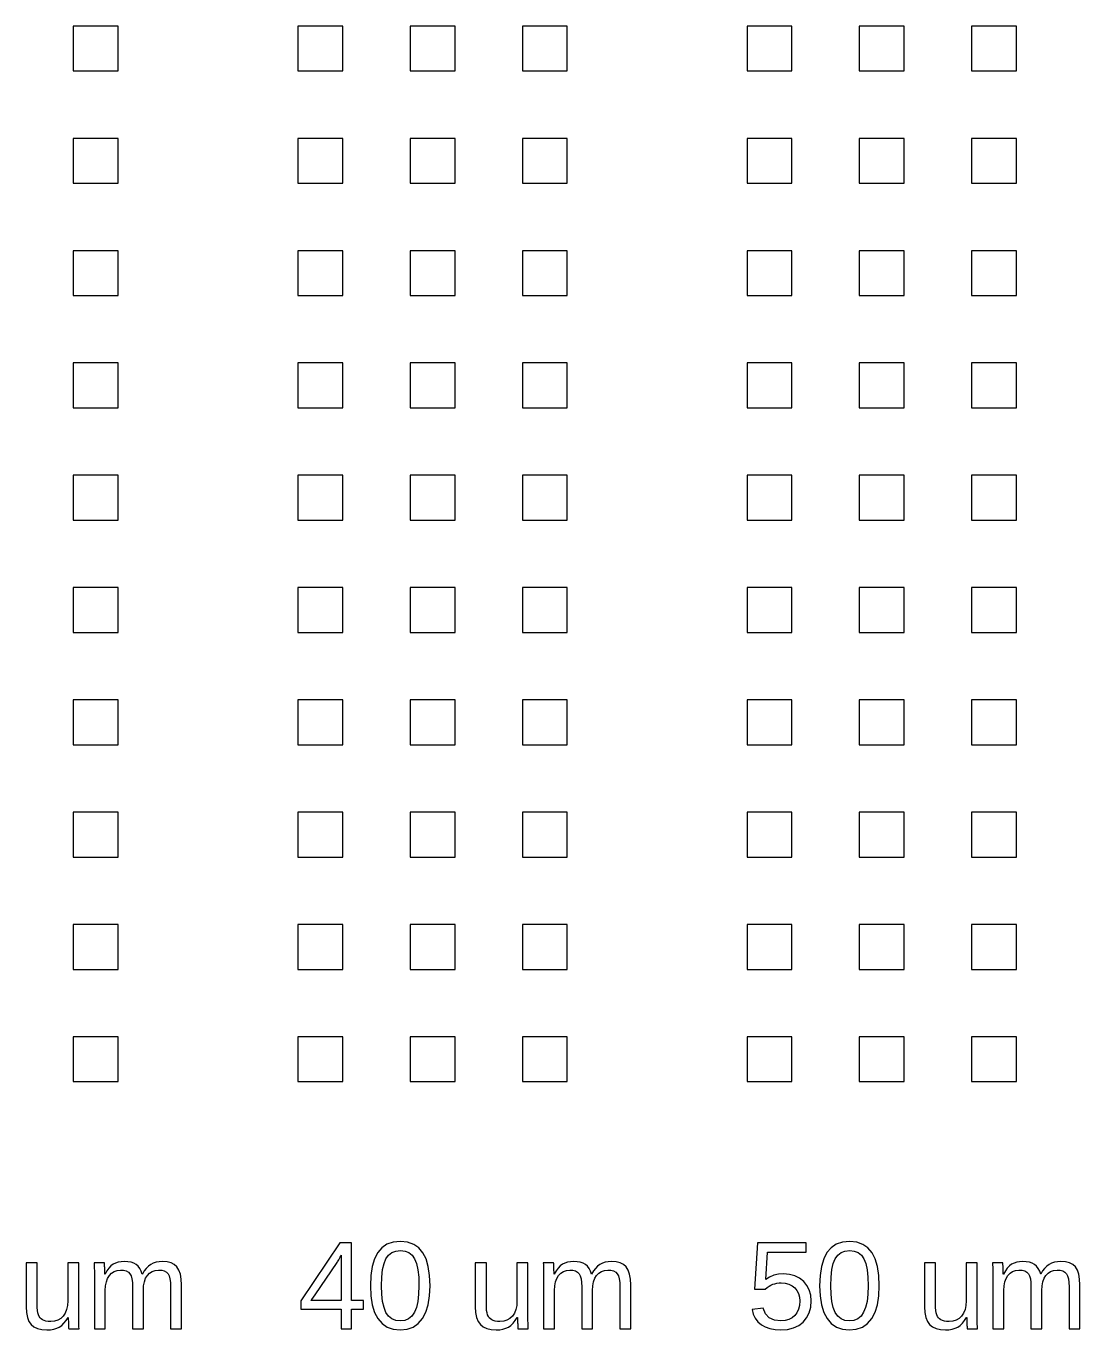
# Model space of a CAD drawing. Header units: metres. Extents: x -21500 to 21500, y -23900 to 23900.
# Drawn here: x 15190 to 19882, y -11905 to -6100 of the extents above; entities that cross this region are included whole.
import ezdxf

# ---------------------------------------------------------------- set-up
doc = ezdxf.new("R2010")
doc.units = ezdxf.units.M

msp = doc.modelspace()

# ---------------------------------------------------------------- linework, layer by layer
for p, q in [((15600, -6100), (15400, -6100)), ((15400, -6100), (15400, -6300)), ((15600, -6300), (15600, -6100)), ((16600, -6100), (16400, -6100)), ((16400, -6100), (16400, -6300)), ((16600, -6300), (16600, -6100)), ((17100, -6100), (16900, -6100)), ((16900, -6100), (16900, -6300)), ((17100, -6300), (17100, -6100)), ((17600, -6100), (17400, -6100)), ((17400, -6100), (17400, -6300)), ((17600, -6300), (17600, -6100)), ((18600, -6100), (18400, -6100)), ((18400, -6100), (18400, -6300)), ((18600, -6300), (18600, -6100)), ((19100, -6100), (18900, -6100)), ((18900, -6100), (18900, -6300)), ((19100, -6300), (19100, -6100)), ((19600, -6100), (19400, -6100)), ((19400, -6100), (19400, -6300)), ((19600, -6300), (19600, -6100)), ((15400, -6300), (15600, -6300)), ((16400, -6300), (16600, -6300)), ((16900, -6300), (17100, -6300)), ((17400, -6300), (17600, -6300)), ((18400, -6300), (18600, -6300)), ((18900, -6300), (19100, -6300)), ((19400, -6300), (19600, -6300)), ((15600, -6600), (15400, -6600)), ((15400, -6600), (15400, -6800)), ((15600, -6800), (15600, -6600)), ((16600, -6600), (16400, -6600)), ((16400, -6600), (16400, -6800)), ((16600, -6800), (16600, -6600)), ((17100, -6600), (16900, -6600)), ((16900, -6600), (16900, -6800)), ((17100, -6800), (17100, -6600)), ((17600, -6600), (17400, -6600)), ((17400, -6600), (17400, -6800)), ((17600, -6800), (17600, -6600)), ((18600, -6600), (18400, -6600)), ((18400, -6600), (18400, -6800)), ((18600, -6800), (18600, -6600)), ((19100, -6600), (18900, -6600)), ((18900, -6600), (18900, -6800)), ((19100, -6800), (19100, -6600)), ((19600, -6600), (19400, -6600)), ((19400, -6600), (19400, -6800)), ((19600, -6800), (19600, -6600)), ((15400, -6800), (15600, -6800)), ((16400, -6800), (16600, -6800)), ((16900, -6800), (17100, -6800)), ((17400, -6800), (17600, -6800)), ((18400, -6800), (18600, -6800)), ((18900, -6800), (19100, -6800)), ((19400, -6800), (19600, -6800)), ((15600, -7100), (15400, -7100)), ((15400, -7100), (15400, -7300)), ((15600, -7300), (15600, -7100)), ((16600, -7100), (16400, -7100)), ((16400, -7100), (16400, -7300)), ((16600, -7300), (16600, -7100)), ((17100, -7100), (16900, -7100)), ((16900, -7100), (16900, -7300)), ((17100, -7300), (17100, -7100)), ((17600, -7100), (17400, -7100)), ((17400, -7100), (17400, -7300)), ((17600, -7300), (17600, -7100)), ((18600, -7100), (18400, -7100)), ((18400, -7100), (18400, -7300)), ((18600, -7300), (18600, -7100)), ((19100, -7100), (18900, -7100)), ((18900, -7100), (18900, -7300)), ((19100, -7300), (19100, -7100)), ((19600, -7100), (19400, -7100)), ((19400, -7100), (19400, -7300)), ((19600, -7300), (19600, -7100)), ((15400, -7300), (15600, -7300)), ((16400, -7300), (16600, -7300)), ((16900, -7300), (17100, -7300)), ((17400, -7300), (17600, -7300)), ((18400, -7300), (18600, -7300)), ((18900, -7300), (19100, -7300)), ((19400, -7300), (19600, -7300)), ((15600, -7600), (15400, -7600)), ((15400, -7600), (15400, -7800)), ((15600, -7800), (15600, -7600)), ((16600, -7600), (16400, -7600)), ((16400, -7600), (16400, -7800)), ((16600, -7800), (16600, -7600)), ((17100, -7600), (16900, -7600)), ((16900, -7600), (16900, -7800)), ((17100, -7800), (17100, -7600)), ((17600, -7600), (17400, -7600)), ((17400, -7600), (17400, -7800)), ((17600, -7800), (17600, -7600)), ((18600, -7600), (18400, -7600)), ((18400, -7600), (18400, -7800)), ((18600, -7800), (18600, -7600)), ((19100, -7600), (18900, -7600)), ((18900, -7600), (18900, -7800)), ((19100, -7800), (19100, -7600)), ((19600, -7600), (19400, -7600)), ((19400, -7600), (19400, -7800)), ((19600, -7800), (19600, -7600)), ((15400, -7800), (15600, -7800)), ((16400, -7800), (16600, -7800)), ((16900, -7800), (17100, -7800)), ((17400, -7800), (17600, -7800)), ((18400, -7800), (18600, -7800)), ((18900, -7800), (19100, -7800)), ((19400, -7800), (19600, -7800)), ((15600, -8100), (15400, -8100)), ((15400, -8100), (15400, -8300)), ((15600, -8300), (15600, -8100)), ((16600, -8100), (16400, -8100)), ((16400, -8100), (16400, -8300)), ((16600, -8300), (16600, -8100)), ((17100, -8100), (16900, -8100)), ((16900, -8100), (16900, -8300)), ((17100, -8300), (17100, -8100)), ((17600, -8100), (17400, -8100)), ((17400, -8100), (17400, -8300)), ((17600, -8300), (17600, -8100)), ((18600, -8100), (18400, -8100)), ((18400, -8100), (18400, -8300)), ((18600, -8300), (18600, -8100)), ((19100, -8100), (18900, -8100)), ((18900, -8100), (18900, -8300)), ((19100, -8300), (19100, -8100)), ((19600, -8100), (19400, -8100)), ((19400, -8100), (19400, -8300)), ((19600, -8300), (19600, -8100)), ((15400, -8300), (15600, -8300)), ((16400, -8300), (16600, -8300)), ((16900, -8300), (17100, -8300)), ((17400, -8300), (17600, -8300)), ((18400, -8300), (18600, -8300)), ((18900, -8300), (19100, -8300)), ((19400, -8300), (19600, -8300)), ((15600, -8600), (15400, -8600)), ((15400, -8600), (15400, -8800)), ((15600, -8800), (15600, -8600)), ((16600, -8600), (16400, -8600)), ((16400, -8600), (16400, -8800)), ((16600, -8800), (16600, -8600)), ((17100, -8600), (16900, -8600)), ((16900, -8600), (16900, -8800)), ((17100, -8800), (17100, -8600)), ((17600, -8600), (17400, -8600)), ((17400, -8600), (17400, -8800)), ((17600, -8800), (17600, -8600)), ((18600, -8600), (18400, -8600)), ((18400, -8600), (18400, -8800)), ((18600, -8800), (18600, -8600)), ((19100, -8600), (18900, -8600)), ((18900, -8600), (18900, -8800)), ((19100, -8800), (19100, -8600)), ((19600, -8600), (19400, -8600)), ((19400, -8600), (19400, -8800)), ((19600, -8800), (19600, -8600)), ((15400, -8800), (15600, -8800)), ((16400, -8800), (16600, -8800)), ((16900, -8800), (17100, -8800)), ((17400, -8800), (17600, -8800)), ((18400, -8800), (18600, -8800)), ((18900, -8800), (19100, -8800)), ((19400, -8800), (19600, -8800)), ((15600, -9100), (15400, -9100)), ((15400, -9100), (15400, -9300)), ((15600, -9300), (15600, -9100)), ((16600, -9100), (16400, -9100)), ((16400, -9100), (16400, -9300)), ((16600, -9300), (16600, -9100)), ((17100, -9100), (16900, -9100)), ((16900, -9100), (16900, -9300)), ((17100, -9300), (17100, -9100)), ((17600, -9100), (17400, -9100)), ((17400, -9100), (17400, -9300)), ((17600, -9300), (17600, -9100)), ((18600, -9100), (18400, -9100)), ((18400, -9100), (18400, -9300)), ((18600, -9300), (18600, -9100)), ((19100, -9100), (18900, -9100)), ((18900, -9100), (18900, -9300)), ((19100, -9300), (19100, -9100)), ((19600, -9100), (19400, -9100)), ((19400, -9100), (19400, -9300)), ((19600, -9300), (19600, -9100)), ((15400, -9300), (15600, -9300)), ((16400, -9300), (16600, -9300)), ((16900, -9300), (17100, -9300)), ((17400, -9300), (17600, -9300)), ((18400, -9300), (18600, -9300)), ((18900, -9300), (19100, -9300)), ((19400, -9300), (19600, -9300)), ((15600, -9600), (15400, -9600)), ((15400, -9600), (15400, -9800)), ((15600, -9800), (15600, -9600)), ((16600, -9600), (16400, -9600)), ((16400, -9600), (16400, -9800)), ((16600, -9800), (16600, -9600)), ((17100, -9600), (16900, -9600)), ((16900, -9600), (16900, -9800)), ((17100, -9800), (17100, -9600)), ((17600, -9600), (17400, -9600)), ((17400, -9600), (17400, -9800)), ((17600, -9800), (17600, -9600)), ((18600, -9600), (18400, -9600)), ((18400, -9600), (18400, -9800)), ((18600, -9800), (18600, -9600)), ((19100, -9600), (18900, -9600)), ((18900, -9600), (18900, -9800)), ((19100, -9800), (19100, -9600)), ((19600, -9600), (19400, -9600)), ((19400, -9600), (19400, -9800)), ((19600, -9800), (19600, -9600)), ((15400, -9800), (15600, -9800)), ((16400, -9800), (16600, -9800)), ((16900, -9800), (17100, -9800)), ((17400, -9800), (17600, -9800)), ((18400, -9800), (18600, -9800)), ((18900, -9800), (19100, -9800)), ((19400, -9800), (19600, -9800)), ((15600, -10100), (15400, -10100)), ((15400, -10100), (15400, -10300)), ((15600, -10300), (15600, -10100)), ((16600, -10100), (16400, -10100)), ((16400, -10100), (16400, -10300)), ((16600, -10300), (16600, -10100)), ((17100, -10100), (16900, -10100)), ((16900, -10100), (16900, -10300)), ((17100, -10300), (17100, -10100)), ((17600, -10100), (17400, -10100)), ((17400, -10100), (17400, -10300)), ((17600, -10300), (17600, -10100)), ((18600, -10100), (18400, -10100)), ((18400, -10100), (18400, -10300)), ((18600, -10300), (18600, -10100)), ((19100, -10100), (18900, -10100)), ((18900, -10100), (18900, -10300)), ((19100, -10300), (19100, -10100)), ((19600, -10100), (19400, -10100)), ((19400, -10100), (19400, -10300)), ((19600, -10300), (19600, -10100)), ((15400, -10300), (15600, -10300)), ((16400, -10300), (16600, -10300)), ((16900, -10300), (17100, -10300)), ((17400, -10300), (17600, -10300)), ((18400, -10300), (18600, -10300)), ((18900, -10300), (19100, -10300)), ((19400, -10300), (19600, -10300)), ((15600, -10600), (15400, -10600)), ((15400, -10600), (15400, -10800)), ((15600, -10800), (15600, -10600)), ((16600, -10600), (16400, -10600)), ((16400, -10600), (16400, -10800)), ((16600, -10800), (16600, -10600)), ((17100, -10600), (16900, -10600)), ((16900, -10600), (16900, -10800)), ((17100, -10800), (17100, -10600)), ((17600, -10600), (17400, -10600)), ((17400, -10600), (17400, -10800)), ((17600, -10800), (17600, -10600)), ((18600, -10600), (18400, -10600)), ((18400, -10600), (18400, -10800)), ((18600, -10800), (18600, -10600)), ((19100, -10600), (18900, -10600)), ((18900, -10600), (18900, -10800)), ((19100, -10800), (19100, -10600)), ((19600, -10600), (19400, -10600)), ((19400, -10600), (19400, -10800)), ((19600, -10800), (19600, -10600)), ((15400, -10800), (15600, -10800)), ((16400, -10800), (16600, -10800)), ((16900, -10800), (17100, -10800)), ((17400, -10800), (17600, -10800)), ((18400, -10800), (18600, -10800)), ((18900, -10800), (19100, -10800)), ((19400, -10800), (19600, -10800)), ((16587.7, -11517.8), (16412.8, -11775.5)), ((16639, -11517.8), (16587.7, -11517.8)), ((16639, -11774.9), (16639, -11517.8)), ((16774, -11539.7), (16755.6, -11561.2)), ((16797.1, -11524.3), (16774, -11539.7)), ((16824.8, -11515.1), (16797.1, -11524.3)), ((16857.2, -11512.1), (16824.8, -11515.1)), ((16836.2, -11554), (16857.2, -11551.7)), ((16888.7, -11515.2), (16857.2, -11512.1)), ((16857.2, -11551.7), (16877.6, -11554)), ((16915.9, -11524.5), (16888.7, -11515.2)), ((16938.6, -11540), (16915.9, -11524.5)), ((16956.9, -11561.7), (16938.6, -11540)), ((18446.1, -11517.8), (18433.4, -11723.4)), ((18663.4, -11517.8), (18446.1, -11517.8)), ((18663.4, -11559.3), (18663.4, -11517.8)), ((18774, -11539.7), (18755.6, -11561.2)), ((18797.1, -11524.3), (18774, -11539.7)), ((18824.8, -11515.1), (18797.1, -11524.3)), ((18857.2, -11512.1), (18824.8, -11515.1)), ((18836.2, -11554), (18857.2, -11551.7)), ((18888.7, -11515.2), (18857.2, -11512.1)), ((18857.2, -11551.7), (18877.6, -11554)), ((18915.9, -11524.5), (18888.7, -11515.2)), ((18938.6, -11540), (18915.9, -11524.5)), ((18956.9, -11561.7), (18938.6, -11540)), ((15239.4, -11606.5), (15190.3, -11606.5)), ((15190.3, -11606.5), (15190.3, -11802.1)), ((15239.4, -11792.6), (15239.4, -11606.5)), ((15424.7, -11606.5), (15375.8, -11606.5)), ((15375.8, -11606.5), (15375.8, -11776.6)), ((15424.7, -11837.3), (15424.7, -11606.5)), ((15538.9, -11606.5), (15492.8, -11606.5)), ((15492.8, -11606.5), (15493.5, -11614.7)), ((15539.1, -11607.4), (15538.9, -11606.5)), ((15539.2, -11609), (15539.1, -11607.4)), ((15539.3, -11611.1), (15539.2, -11609)), ((15588.7, -11607.9), (15578, -11613.3)), ((15600.6, -11604.1), (15588.7, -11607.9)), ((15613.6, -11601.8), (15600.6, -11604.1)), ((15627.7, -11601), (15613.6, -11601.8)), ((15643.5, -11601.9), (15627.7, -11601)), ((15657.5, -11604.4), (15643.5, -11601.9)), ((15669.8, -11608.5), (15657.5, -11604.4)), ((15680.4, -11614.3), (15669.8, -11608.5)), ((15756.3, -11608.4), (15745, -11614.1)), ((15768.8, -11604.3), (15756.3, -11608.4)), ((15782.4, -11601.9), (15768.8, -11604.3)), ((15797.2, -11601), (15782.4, -11601.9)), ((15817.9, -11602.6), (15797.2, -11601)), ((15835.6, -11607.1), (15817.9, -11602.6)), ((15850.3, -11614.6), (15835.6, -11607.1)), ((16476.8, -11749.4), (16574.7, -11605.1)), ((16574.7, -11605.1), (16576.7, -11602.1)), ((16576.7, -11602.1), (16579.1, -11598.1)), ((16579.1, -11598.1), (16582, -11593.1)), ((16582, -11593.1), (16585.3, -11587.2)), ((16585.3, -11587.2), (16588.4, -11581.5)), ((16588.4, -11581.5), (16590.7, -11577.2)), ((16590.7, -11577.2), (16592.2, -11574.3)), ((16592.2, -11574.3), (16592.9, -11572.8)), ((16592.9, -11572.8), (16592.9, -11774.9)), ((16741.5, -11588.8), (16731.5, -11622.6)), ((16755.6, -11561.2), (16741.5, -11588.8)), ((16777.7, -11636.7), (16783.9, -11609.6)), ((16783.9, -11609.6), (16792.5, -11588.3)), ((16792.5, -11588.3), (16803.9, -11572.3)), ((16803.9, -11572.3), (16818.5, -11560.8)), ((16818.5, -11560.8), (16836.2, -11554)), ((16877.6, -11554), (16894.9, -11561)), ((16894.9, -11561), (16909.1, -11572.6)), ((16909.1, -11572.6), (16920.2, -11588.8)), ((16920.2, -11588.8), (16928.6, -11610.3)), ((16928.6, -11610.3), (16934.6, -11637.4)), ((16970.9, -11589.5), (16956.9, -11561.7)), ((16981, -11623.3), (16970.9, -11589.5)), ((17239.4, -11606.5), (17190.3, -11606.5)), ((17190.3, -11606.5), (17190.3, -11802.1)), ((17239.4, -11792.6), (17239.4, -11606.5)), ((17424.7, -11606.5), (17375.8, -11606.5)), ((17375.8, -11606.5), (17375.8, -11776.6)), ((17424.7, -11837.3), (17424.7, -11606.5)), ((17538.9, -11606.5), (17492.8, -11606.5)), ((17492.8, -11606.5), (17493.5, -11614.7)), ((17539.1, -11607.4), (17538.9, -11606.5)), ((17539.2, -11609), (17539.1, -11607.4)), ((17539.3, -11611.1), (17539.2, -11609)), ((17588.7, -11607.9), (17578, -11613.3)), ((17600.6, -11604.1), (17588.7, -11607.9)), ((17613.6, -11601.8), (17600.6, -11604.1)), ((17627.7, -11601), (17613.6, -11601.8)), ((17643.5, -11601.9), (17627.7, -11601)), ((17657.5, -11604.4), (17643.5, -11601.9)), ((17669.8, -11608.5), (17657.5, -11604.4)), ((17680.4, -11614.3), (17669.8, -11608.5)), ((17756.3, -11608.4), (17745, -11614.1)), ((17768.8, -11604.3), (17756.3, -11608.4)), ((17782.4, -11601.9), (17768.8, -11604.3)), ((17797.2, -11601), (17782.4, -11601.9)), ((17817.9, -11602.6), (17797.2, -11601)), ((17835.6, -11607.1), (17817.9, -11602.6)), ((17850.3, -11614.6), (17835.6, -11607.1)), ((18483.3, -11680.5), (18490.6, -11559.3)), ((18490.6, -11559.3), (18663.4, -11559.3)), ((18741.5, -11588.8), (18731.5, -11622.6)), ((18755.6, -11561.2), (18741.5, -11588.8)), ((18777.7, -11636.7), (18783.9, -11609.6)), ((18783.9, -11609.6), (18792.5, -11588.3)), ((18792.5, -11588.3), (18803.9, -11572.3)), ((18803.9, -11572.3), (18818.5, -11560.8)), ((18818.5, -11560.8), (18836.2, -11554)), ((18877.6, -11554), (18894.9, -11561)), ((18894.9, -11561), (18909.1, -11572.6)), ((18909.1, -11572.6), (18920.2, -11588.8)), ((18920.2, -11588.8), (18928.6, -11610.3)), ((18928.6, -11610.3), (18934.6, -11637.4)), ((18970.9, -11589.5), (18956.9, -11561.7)), ((18981, -11623.3), (18970.9, -11589.5)), ((19239.4, -11606.5), (19190.3, -11606.5)), ((19190.3, -11606.5), (19190.3, -11802.1)), ((19239.4, -11792.6), (19239.4, -11606.5)), ((19424.7, -11606.5), (19375.8, -11606.5)), ((19375.8, -11606.5), (19375.8, -11776.6)), ((19424.7, -11837.3), (19424.7, -11606.5)), ((19538.9, -11606.5), (19492.8, -11606.5)), ((19492.8, -11606.5), (19493.5, -11614.7)), ((19539.1, -11607.4), (19538.9, -11606.5)), ((19539.2, -11609), (19539.1, -11607.4)), ((19539.3, -11611.1), (19539.2, -11609)), ((19588.7, -11607.9), (19578, -11613.3)), ((19600.6, -11604.1), (19588.7, -11607.9)), ((19613.6, -11601.8), (19600.6, -11604.1)), ((19627.7, -11601), (19613.6, -11601.8)), ((19643.5, -11601.9), (19627.7, -11601)), ((19657.5, -11604.4), (19643.5, -11601.9)), ((19669.8, -11608.5), (19657.5, -11604.4)), ((19680.4, -11614.3), (19669.8, -11608.5)), ((19756.3, -11608.4), (19745, -11614.1)), ((19768.8, -11604.3), (19756.3, -11608.4)), ((19782.4, -11601.9), (19768.8, -11604.3)), ((19797.2, -11601), (19782.4, -11601.9)), ((19817.9, -11602.6), (19797.2, -11601)), ((19835.6, -11607.1), (19817.9, -11602.6)), ((19850.3, -11614.6), (19835.6, -11607.1)), ((15493.5, -11614.7), (15494, -11627.8)), ((15494, -11627.8), (15494.4, -11646)), ((15494.4, -11646), (15494.5, -11669.1)), ((15539.5, -11613.8), (15539.3, -11611.1)), ((15539.6, -11616.9), (15539.5, -11613.8)), ((15539.8, -11620.2), (15539.6, -11616.9)), ((15540, -11623.7), (15539.8, -11620.2)), ((15540.2, -11627.5), (15540, -11623.7)), ((15540.4, -11632.2), (15540.2, -11627.5)), ((15540.6, -11638.7), (15540.4, -11632.2)), ((15540.9, -11646.8), (15540.6, -11638.7)), ((15541.1, -11656.7), (15540.9, -11646.8)), ((15541.9, -11656.7), (15541.1, -11656.7)), ((15550.1, -11642.2), (15541.9, -11656.7)), ((15558.8, -11630.2), (15550.1, -11642.2)), ((15553.2, -11675.8), (15561.2, -11662.6)), ((15568.1, -11620.5), (15558.8, -11630.2)), ((15561.2, -11662.6), (15571.1, -11652.2)), ((15578, -11613.3), (15568.1, -11620.5)), ((15571.1, -11652.2), (15582.6, -11644.7)), ((15582.6, -11644.7), (15595.8, -11640.2)), ((15595.8, -11640.2), (15610.6, -11638.8)), ((15610.6, -11638.8), (15624.6, -11639.8)), ((15624.6, -11639.8), (15636.3, -11642.8)), ((15636.3, -11642.8), (15645.6, -11647.9)), ((15645.6, -11647.9), (15652.6, -11655)), ((15652.6, -11655), (15657.7, -11664.8)), ((15657.7, -11664.8), (15661.4, -11677.9)), ((15689.4, -11622), (15680.4, -11614.3)), ((15696.9, -11631.6), (15689.4, -11622)), ((15702.9, -11643.1), (15696.9, -11631.6)), ((15707.4, -11656.7), (15702.9, -11643.1)), ((15708.2, -11656.7), (15707.4, -11656.7)), ((15716.2, -11642.9), (15708.2, -11656.7)), ((15725, -11631.2), (15716.2, -11642.9)), ((15722.6, -11675.6), (15730.3, -11662.5)), ((15734.6, -11621.6), (15725, -11631.2)), ((15730.3, -11662.5), (15740.1, -11652.1)), ((15745, -11614.1), (15734.6, -11621.6)), ((15740.1, -11652.1), (15751.7, -11644.7)), ((15751.7, -11644.7), (15765, -11640.2)), ((15765, -11640.2), (15780.1, -11638.8)), ((15780.1, -11638.8), (15794.1, -11639.8)), ((15794.1, -11639.8), (15805.8, -11642.8)), ((15805.8, -11642.8), (15815.2, -11647.9)), ((15815.2, -11647.9), (15822.2, -11655)), ((15822.2, -11655), (15827.3, -11664.8)), ((15827.3, -11664.8), (15830.9, -11677.9)), ((15861.9, -11625.2), (15850.3, -11614.6)), ((15870.7, -11639.2), (15861.9, -11625.2)), ((15877.1, -11657.1), (15870.7, -11639.2)), ((15880.9, -11678.8), (15877.1, -11657.1)), ((16725.4, -11662.6), (16723.4, -11708.7)), ((16731.5, -11622.6), (16725.4, -11662.6)), ((16774, -11669.8), (16777.7, -11636.7)), ((16934.6, -11637.4), (16938.2, -11670.2)), ((16987, -11663), (16981, -11623.3)), ((16989, -11708.7), (16987, -11663)), ((17493.5, -11614.7), (17494, -11627.8)), ((17494, -11627.8), (17494.4, -11646)), ((17494.4, -11646), (17494.5, -11669.1)), ((17539.5, -11613.8), (17539.3, -11611.1)), ((17539.6, -11616.9), (17539.5, -11613.8)), ((17539.8, -11620.2), (17539.6, -11616.9)), ((17540, -11623.7), (17539.8, -11620.2)), ((17540.2, -11627.5), (17540, -11623.7)), ((17540.4, -11632.2), (17540.2, -11627.5)), ((17540.6, -11638.7), (17540.4, -11632.2)), ((17540.9, -11646.8), (17540.6, -11638.7)), ((17541.1, -11656.7), (17540.9, -11646.8)), ((17541.9, -11656.7), (17541.1, -11656.7)), ((17550.1, -11642.2), (17541.9, -11656.7)), ((17558.8, -11630.2), (17550.1, -11642.2)), ((17553.2, -11675.8), (17561.2, -11662.6)), ((17568.1, -11620.5), (17558.8, -11630.2)), ((17561.2, -11662.6), (17571.1, -11652.2)), ((17578, -11613.3), (17568.1, -11620.5)), ((17571.1, -11652.2), (17582.6, -11644.7)), ((17582.6, -11644.7), (17595.8, -11640.2)), ((17595.8, -11640.2), (17610.6, -11638.8)), ((17610.6, -11638.8), (17624.6, -11639.8)), ((17624.6, -11639.8), (17636.3, -11642.8)), ((17636.3, -11642.8), (17645.6, -11647.9)), ((17645.6, -11647.9), (17652.6, -11655)), ((17652.6, -11655), (17657.7, -11664.8)), ((17657.7, -11664.8), (17661.4, -11677.9)), ((17689.4, -11622), (17680.4, -11614.3)), ((17696.9, -11631.6), (17689.4, -11622)), ((17702.9, -11643.1), (17696.9, -11631.6)), ((17707.4, -11656.7), (17702.9, -11643.1)), ((17708.2, -11656.7), (17707.4, -11656.7)), ((17716.2, -11642.9), (17708.2, -11656.7)), ((17725, -11631.2), (17716.2, -11642.9)), ((17722.6, -11675.6), (17730.3, -11662.5)), ((17734.6, -11621.6), (17725, -11631.2)), ((17730.3, -11662.5), (17740.1, -11652.1)), ((17745, -11614.1), (17734.6, -11621.6)), ((17740.1, -11652.1), (17751.7, -11644.7)), ((17751.7, -11644.7), (17765, -11640.2)), ((17765, -11640.2), (17780.1, -11638.8)), ((17780.1, -11638.8), (17794.1, -11639.8)), ((17794.1, -11639.8), (17805.8, -11642.8)), ((17805.8, -11642.8), (17815.2, -11647.9)), ((17815.2, -11647.9), (17822.2, -11655)), ((17822.2, -11655), (17827.3, -11664.8)), ((17827.3, -11664.8), (17830.9, -11677.9)), ((17861.9, -11625.2), (17850.3, -11614.6)), ((17870.7, -11639.2), (17861.9, -11625.2)), ((17877.1, -11657.1), (17870.7, -11639.2)), ((17880.9, -11678.8), (17877.1, -11657.1)), ((18518.9, -11662.2), (18500.1, -11669.9)), ((18539.6, -11657.6), (18518.9, -11662.2)), ((18562.2, -11656.1), (18539.6, -11657.6)), ((18589, -11658.2), (18562.2, -11656.1)), ((18612.9, -11664.4), (18589, -11658.2)), ((18634, -11674.7), (18612.9, -11664.4)), ((18725.4, -11662.6), (18723.4, -11708.7)), ((18731.5, -11622.6), (18725.4, -11662.6)), ((18774, -11669.8), (18777.7, -11636.7)), ((18934.6, -11637.4), (18938.2, -11670.2)), ((18987, -11663), (18981, -11623.3)), ((18989, -11708.7), (18987, -11663)), ((19493.5, -11614.7), (19494, -11627.8)), ((19494, -11627.8), (19494.4, -11646)), ((19494.4, -11646), (19494.5, -11669.1)), ((19539.5, -11613.8), (19539.3, -11611.1)), ((19539.6, -11616.9), (19539.5, -11613.8)), ((19539.8, -11620.2), (19539.6, -11616.9)), ((19540, -11623.7), (19539.8, -11620.2)), ((19540.2, -11627.5), (19540, -11623.7)), ((19540.4, -11632.2), (19540.2, -11627.5)), ((19540.6, -11638.7), (19540.4, -11632.2)), ((19540.9, -11646.8), (19540.6, -11638.7)), ((19541.1, -11656.7), (19540.9, -11646.8)), ((19541.9, -11656.7), (19541.1, -11656.7)), ((19550.1, -11642.2), (19541.9, -11656.7)), ((19558.8, -11630.2), (19550.1, -11642.2)), ((19553.2, -11675.8), (19561.2, -11662.6)), ((19568.1, -11620.5), (19558.8, -11630.2)), ((19561.2, -11662.6), (19571.1, -11652.2)), ((19578, -11613.3), (19568.1, -11620.5)), ((19571.1, -11652.2), (19582.6, -11644.7)), ((19582.6, -11644.7), (19595.8, -11640.2)), ((19595.8, -11640.2), (19610.6, -11638.8)), ((19610.6, -11638.8), (19624.6, -11639.8)), ((19624.6, -11639.8), (19636.3, -11642.8)), ((19636.3, -11642.8), (19645.6, -11647.9)), ((19645.6, -11647.9), (19652.6, -11655)), ((19652.6, -11655), (19657.7, -11664.8)), ((19657.7, -11664.8), (19661.4, -11677.9)), ((19689.4, -11622), (19680.4, -11614.3)), ((19696.9, -11631.6), (19689.4, -11622)), ((19702.9, -11643.1), (19696.9, -11631.6)), ((19707.4, -11656.7), (19702.9, -11643.1)), ((19708.2, -11656.7), (19707.4, -11656.7)), ((19716.2, -11642.9), (19708.2, -11656.7)), ((19725, -11631.2), (19716.2, -11642.9)), ((19722.6, -11675.6), (19730.3, -11662.5)), ((19734.6, -11621.6), (19725, -11631.2)), ((19730.3, -11662.5), (19740.1, -11652.1)), ((19745, -11614.1), (19734.6, -11621.6)), ((19740.1, -11652.1), (19751.7, -11644.7)), ((19751.7, -11644.7), (19765, -11640.2)), ((19765, -11640.2), (19780.1, -11638.8)), ((19780.1, -11638.8), (19794.1, -11639.8)), ((19794.1, -11639.8), (19805.8, -11642.8)), ((19805.8, -11642.8), (19815.2, -11647.9)), ((19815.2, -11647.9), (19822.2, -11655)), ((19822.2, -11655), (19827.3, -11664.8)), ((19827.3, -11664.8), (19830.9, -11677.9)), ((19861.9, -11625.2), (19850.3, -11614.6)), ((19870.7, -11639.2), (19861.9, -11625.2)), ((19877.1, -11657.1), (19870.7, -11639.2)), ((19880.9, -11678.8), (19877.1, -11657.1)), ((15494.5, -11669.1), (15494.5, -11900)), ((15543, -11729.9), (15544.1, -11709.4)), ((15544.1, -11709.4), (15547.6, -11691.4)), ((15547.6, -11691.4), (15553.2, -11675.8)), ((15661.4, -11677.9), (15663.5, -11694.3)), ((15663.5, -11694.3), (15664.3, -11713.9)), ((15664.3, -11713.9), (15664.3, -11900)), ((15712.6, -11729.9), (15713.7, -11709.3)), ((15713.7, -11709.3), (15717, -11691.2)), ((15717, -11691.2), (15722.6, -11675.6)), ((15830.9, -11677.9), (15833.1, -11694.3)), ((15833.1, -11694.3), (15833.8, -11713.9)), ((15833.8, -11713.9), (15833.8, -11900)), ((15882.1, -11704.4), (15880.9, -11678.8)), ((15882.1, -11900), (15882.1, -11704.4)), ((16723.4, -11708.7), (16725.5, -11754)), ((16772.8, -11708.7), (16774, -11669.8)), ((16774.1, -11746.7), (16772.8, -11708.7)), ((16939.4, -11708.7), (16938.1, -11746)), ((16938.2, -11670.2), (16939.4, -11708.7)), ((16986.9, -11753.8), (16989, -11708.7)), ((17494.5, -11669.1), (17494.5, -11900)), ((17543, -11729.9), (17544.1, -11709.4)), ((17544.1, -11709.4), (17547.6, -11691.4)), ((17547.6, -11691.4), (17553.2, -11675.8)), ((17661.4, -11677.9), (17663.5, -11694.3)), ((17663.5, -11694.3), (17664.3, -11713.9)), ((17664.3, -11713.9), (17664.3, -11900)), ((17712.6, -11729.9), (17713.7, -11709.3)), ((17713.7, -11709.3), (17717, -11691.2)), ((17717, -11691.2), (17722.6, -11675.6)), ((17830.9, -11677.9), (17833.1, -11694.3)), ((17833.1, -11694.3), (17833.8, -11713.9)), ((17833.8, -11713.9), (17833.8, -11900)), ((17882.1, -11704.4), (17880.9, -11678.8)), ((17882.1, -11900), (17882.1, -11704.4)), ((18433.4, -11723.4), (18481.1, -11723.4)), ((18481.1, -11723.4), (18489.7, -11716.5)), ((18500.1, -11669.9), (18483.3, -11680.5)), ((18489.7, -11716.5), (18498.2, -11710.6)), ((18498.2, -11710.6), (18506.7, -11705.9)), ((18506.7, -11705.9), (18515.3, -11702.2)), ((18515.3, -11702.2), (18524, -11699.5)), ((18524, -11699.5), (18533.1, -11697.6)), ((18533.1, -11697.6), (18542.5, -11696.4)), ((18542.5, -11696.4), (18552.2, -11696)), ((18552.2, -11696), (18570.2, -11697.4)), ((18570.2, -11697.4), (18586.3, -11701.6)), ((18586.3, -11701.6), (18600.4, -11708.5)), ((18600.4, -11708.5), (18612.5, -11718.2)), ((18612.5, -11718.2), (18622.3, -11730.2)), ((18652.2, -11689.2), (18634, -11674.7)), ((18666.8, -11707), (18652.2, -11689.2)), ((18677.3, -11727.3), (18666.8, -11707)), ((18723.4, -11708.7), (18725.5, -11754)), ((18772.8, -11708.7), (18774, -11669.8)), ((18774.1, -11746.7), (18772.8, -11708.7)), ((18939.4, -11708.7), (18938.1, -11746)), ((18938.2, -11670.2), (18939.4, -11708.7)), ((18986.9, -11753.8), (18989, -11708.7)), ((19494.5, -11669.1), (19494.5, -11900)), ((19543, -11729.9), (19544.1, -11709.4)), ((19544.1, -11709.4), (19547.6, -11691.4)), ((19547.6, -11691.4), (19553.2, -11675.8)), ((19661.4, -11677.9), (19663.5, -11694.3)), ((19663.5, -11694.3), (19664.3, -11713.9)), ((19664.3, -11713.9), (19664.3, -11900)), ((19712.6, -11729.9), (19713.7, -11709.3)), ((19713.7, -11709.3), (19717, -11691.2)), ((19717, -11691.2), (19722.6, -11675.6)), ((19830.9, -11677.9), (19833.1, -11694.3)), ((19833.1, -11694.3), (19833.8, -11713.9)), ((19833.8, -11713.9), (19833.8, -11900)), ((19882.1, -11704.4), (19880.9, -11678.8)), ((19882.1, -11900), (19882.1, -11704.4)), ((15375.8, -11776.6), (15374.6, -11796.8)), ((15543, -11900), (15543, -11729.9)), ((15712.6, -11900), (15712.6, -11729.9)), ((16412.8, -11775.5), (16412.8, -11813.5)), ((16457.8, -11774.9), (16462.1, -11769.5)), ((16592.9, -11774.9), (16457.8, -11774.9)), ((16462.1, -11769.5), (16476.8, -11749.4)), ((16692.7, -11774.9), (16639, -11774.9)), ((16692.7, -11813.5), (16692.7, -11774.9)), ((16725.5, -11754), (16731.7, -11793.5)), ((16777.8, -11779.2), (16774.1, -11746.7)), ((16784, -11806.3), (16777.8, -11779.2)), ((16934.4, -11778.2), (16928.1, -11805.2)), ((16938.1, -11746), (16934.4, -11778.2)), ((16980.6, -11793.2), (16986.9, -11753.8)), ((17375.8, -11776.6), (17374.6, -11796.8)), ((17543, -11900), (17543, -11729.9)), ((17712.6, -11900), (17712.6, -11729.9)), ((18622.3, -11730.2), (18629.3, -11743.9)), ((18629.3, -11743.9), (18633.5, -11759.4)), ((18633.5, -11759.4), (18634.9, -11776.6)), ((18634.9, -11776.6), (18633.5, -11796.2)), ((18683.6, -11750.2), (18677.3, -11727.3)), ((18683.4, -11804.1), (18685.7, -11775.5)), ((18685.7, -11775.5), (18683.6, -11750.2)), ((18725.5, -11754), (18731.7, -11793.5)), ((18777.8, -11779.2), (18774.1, -11746.7)), ((18784, -11806.3), (18777.8, -11779.2)), ((18934.4, -11778.2), (18928.1, -11805.2)), ((18938.1, -11746), (18934.4, -11778.2)), ((18980.6, -11793.2), (18986.9, -11753.8)), ((19375.8, -11776.6), (19374.6, -11796.8)), ((19543, -11900), (19543, -11729.9)), ((19712.6, -11900), (19712.6, -11729.9)), ((15190.3, -11802.1), (15191.7, -11827.8)), ((15191.7, -11827.8), (15195.9, -11849.6)), ((15239.7, -11806.3), (15239.4, -11792.6)), ((15240.8, -11818.3), (15239.7, -11806.3)), ((15242.6, -11828.8), (15240.8, -11818.3)), ((15245.1, -11837.6), (15242.6, -11828.8)), ((15248.3, -11845), (15245.1, -11837.6)), ((15364.4, -11830.3), (15355.5, -11843.6)), ((15370.7, -11814.7), (15364.4, -11830.3)), ((15374.6, -11796.8), (15370.7, -11814.7)), ((15424.8, -11860.5), (15424.7, -11837.3)), ((16412.8, -11813.5), (16592.9, -11813.5)), ((16592.9, -11813.5), (16592.9, -11900)), ((16639, -11813.5), (16692.7, -11813.5)), ((16639, -11900), (16639, -11813.5)), ((16731.7, -11793.5), (16742.1, -11827.3)), ((16742.1, -11827.3), (16756.5, -11855.2)), ((16792.7, -11827.8), (16784, -11806.3)), ((16804.2, -11844.3), (16792.7, -11827.8)), ((16919.3, -11827), (16907.8, -11843.9)), ((16928.1, -11805.2), (16919.3, -11827)), ((16955.2, -11855), (16970, -11826.9)), ((16970, -11826.9), (16980.6, -11793.2)), ((17190.3, -11802.1), (17191.7, -11827.8)), ((17191.7, -11827.8), (17195.9, -11849.6)), ((17239.7, -11806.3), (17239.4, -11792.6)), ((17240.8, -11818.3), (17239.7, -11806.3)), ((17242.6, -11828.8), (17240.8, -11818.3)), ((17245.1, -11837.6), (17242.6, -11828.8)), ((17248.3, -11845), (17245.1, -11837.6)), ((17364.4, -11830.3), (17355.5, -11843.6)), ((17370.7, -11814.7), (17364.4, -11830.3)), ((17374.6, -11796.8), (17370.7, -11814.7)), ((17424.8, -11860.5), (17424.7, -11837.3)), ((18471.6, -11808.8), (18422.2, -11814.5)), ((18422.2, -11814.5), (18428.1, -11835.4)), ((18428.1, -11835.4), (18437, -11853.5)), ((18482.4, -11833.7), (18471.6, -11808.8)), ((18499.2, -11851.4), (18482.4, -11833.7)), ((18612.7, -11841.8), (18600.5, -11852.2)), ((18622.4, -11828.8), (18612.7, -11841.8)), ((18629.4, -11813.6), (18622.4, -11828.8)), ((18633.5, -11796.2), (18629.4, -11813.6)), ((18665.4, -11851.7), (18676.7, -11829.5)), ((18676.7, -11829.5), (18683.4, -11804.1)), ((18731.7, -11793.5), (18742.1, -11827.3)), ((18742.1, -11827.3), (18756.5, -11855.2)), ((18792.7, -11827.8), (18784, -11806.3)), ((18804.2, -11844.3), (18792.7, -11827.8)), ((18919.3, -11827), (18907.8, -11843.9)), ((18928.1, -11805.2), (18919.3, -11827)), ((18955.2, -11855), (18970, -11826.9)), ((18970, -11826.9), (18980.6, -11793.2)), ((19190.3, -11802.1), (19191.7, -11827.8)), ((19191.7, -11827.8), (19195.9, -11849.6)), ((19239.7, -11806.3), (19239.4, -11792.6)), ((19240.8, -11818.3), (19239.7, -11806.3)), ((19242.6, -11828.8), (19240.8, -11818.3)), ((19245.1, -11837.6), (19242.6, -11828.8)), ((19248.3, -11845), (19245.1, -11837.6)), ((19364.4, -11830.3), (19355.5, -11843.6)), ((19370.7, -11814.7), (19364.4, -11830.3)), ((19374.6, -11796.8), (19370.7, -11814.7)), ((19424.8, -11860.5), (19424.7, -11837.3)), ((15195.9, -11849.6), (15202.9, -11867.5)), ((15202.9, -11867.5), (15212.7, -11881.4)), ((15212.7, -11881.4), (15225.5, -11891.9)), ((15225.5, -11891.9), (15241.5, -11899.4)), ((15241.5, -11899.4), (15260.8, -11903.9)), ((15252.5, -11851.4), (15248.3, -11845)), ((15257.4, -11856.6), (15252.5, -11851.4)), ((15263.3, -11860.7), (15257.4, -11856.6)), ((15270.2, -11863.8), (15263.3, -11860.7)), ((15278.6, -11866), (15270.2, -11863.8)), ((15288.5, -11867.3), (15278.6, -11866)), ((15299.9, -11867.7), (15288.5, -11867.3)), ((15316.6, -11866.2), (15299.9, -11867.7)), ((15313.5, -11902.3), (15326.5, -11898.3)), ((15331.4, -11861.7), (15316.6, -11866.2)), ((15326.5, -11898.3), (15338.3, -11892.8)), ((15344.4, -11854.1), (15331.4, -11861.7)), ((15338.3, -11892.8), (15349, -11885.4)), ((15355.5, -11843.6), (15344.4, -11854.1)), ((15349, -11885.4), (15359, -11875.8)), ((15359, -11875.8), (15368.5, -11863.9)), ((15368.5, -11863.9), (15377.2, -11849.8)), ((15377.2, -11849.8), (15378, -11849.8)), ((15378, -11849.8), (15378.3, -11859.7)), ((15378.3, -11859.7), (15378.5, -11867.8)), ((15378.5, -11867.8), (15378.7, -11874.3)), ((15378.7, -11874.3), (15379, -11879)), ((15379, -11879), (15379.1, -11882.7)), ((15379.1, -11882.7), (15379.3, -11886.3)), ((15379.3, -11886.3), (15379.5, -11889.6)), ((15379.5, -11889.6), (15379.6, -11892.7)), ((15379.6, -11892.7), (15379.8, -11895.4)), ((15379.8, -11895.4), (15379.9, -11897.5)), ((15379.9, -11897.5), (15380, -11899)), ((15380, -11899), (15380.2, -11900)), ((15380.2, -11900), (15426.3, -11900)), ((15425.1, -11878.6), (15424.8, -11860.5)), ((15425.6, -11891.8), (15425.1, -11878.6)), ((15426.3, -11900), (15425.6, -11891.8)), ((15494.5, -11900), (15543, -11900)), ((15664.3, -11900), (15712.6, -11900)), ((15833.8, -11900), (15882.1, -11900)), ((16592.9, -11900), (16639, -11900)), ((16756.5, -11855.2), (16775.1, -11877.2)), ((16775.1, -11877.2), (16797.8, -11892.9)), ((16797.8, -11892.9), (16824.6, -11902.3)), ((16818.6, -11856.1), (16804.2, -11844.3)), ((16835.9, -11863.2), (16818.6, -11856.1)), ((16856.1, -11865.5), (16835.9, -11863.2)), ((16876.2, -11863.1), (16856.1, -11865.5)), ((16893.5, -11855.9), (16876.2, -11863.1)), ((16886.5, -11902.3), (16913.4, -11892.8)), ((16907.8, -11843.9), (16893.5, -11855.9)), ((16913.4, -11892.8), (16936.3, -11877)), ((16936.3, -11877), (16955.2, -11855)), ((17195.9, -11849.6), (17202.9, -11867.5)), ((17202.9, -11867.5), (17212.7, -11881.4)), ((17212.7, -11881.4), (17225.5, -11891.9)), ((17225.5, -11891.9), (17241.5, -11899.4)), ((17241.5, -11899.4), (17260.8, -11903.9)), ((17252.5, -11851.4), (17248.3, -11845)), ((17257.4, -11856.6), (17252.5, -11851.4)), ((17263.3, -11860.7), (17257.4, -11856.6)), ((17270.2, -11863.8), (17263.3, -11860.7)), ((17278.6, -11866), (17270.2, -11863.8)), ((17288.5, -11867.3), (17278.6, -11866)), ((17299.9, -11867.7), (17288.5, -11867.3)), ((17316.6, -11866.2), (17299.9, -11867.7)), ((17313.5, -11902.3), (17326.5, -11898.3)), ((17331.4, -11861.7), (17316.6, -11866.2)), ((17326.5, -11898.3), (17338.3, -11892.8)), ((17344.4, -11854.1), (17331.4, -11861.7)), ((17338.3, -11892.8), (17349, -11885.4)), ((17355.5, -11843.6), (17344.4, -11854.1)), ((17349, -11885.4), (17359, -11875.8)), ((17359, -11875.8), (17368.5, -11863.9)), ((17368.5, -11863.9), (17377.2, -11849.8)), ((17377.2, -11849.8), (17378, -11849.8)), ((17378, -11849.8), (17378.3, -11859.7)), ((17378.3, -11859.7), (17378.5, -11867.8)), ((17378.5, -11867.8), (17378.7, -11874.3)), ((17378.7, -11874.3), (17379, -11879)), ((17379, -11879), (17379.1, -11882.7)), ((17379.1, -11882.7), (17379.3, -11886.3)), ((17379.3, -11886.3), (17379.5, -11889.6)), ((17379.5, -11889.6), (17379.6, -11892.7)), ((17379.6, -11892.7), (17379.8, -11895.4)), ((17379.8, -11895.4), (17379.9, -11897.5)), ((17379.9, -11897.5), (17380, -11899)), ((17380, -11899), (17380.2, -11900)), ((17380.2, -11900), (17426.3, -11900)), ((17425.1, -11878.6), (17424.8, -11860.5)), ((17425.6, -11891.8), (17425.1, -11878.6)), ((17426.3, -11900), (17425.6, -11891.8)), ((17494.5, -11900), (17543, -11900)), ((17664.3, -11900), (17712.6, -11900)), ((17833.8, -11900), (17882.1, -11900)), ((18437, -11853.5), (18448.8, -11869.1)), ((18448.8, -11869.1), (18463.8, -11882.1)), ((18463.8, -11882.1), (18481.5, -11892.3)), ((18481.5, -11892.3), (18501.7, -11899.6)), ((18522.1, -11862), (18499.2, -11851.4)), ((18501.7, -11899.6), (18524.6, -11904)), ((18551.1, -11865.5), (18522.1, -11862)), ((18569.7, -11864.1), (18551.1, -11865.5)), ((18586.2, -11859.6), (18569.7, -11864.1)), ((18580.2, -11903.3), (18606.8, -11896.7)), ((18600.5, -11852.2), (18586.2, -11859.6)), ((18606.8, -11896.7), (18630, -11885.9)), ((18630, -11885.9), (18649.7, -11870.7)), ((18649.7, -11870.7), (18665.4, -11851.7)), ((18756.5, -11855.2), (18775.1, -11877.2)), ((18775.1, -11877.2), (18797.8, -11892.9)), ((18797.8, -11892.9), (18824.6, -11902.3)), ((18818.6, -11856.1), (18804.2, -11844.3)), ((18835.9, -11863.2), (18818.6, -11856.1)), ((18856.1, -11865.5), (18835.9, -11863.2)), ((18876.2, -11863.1), (18856.1, -11865.5)), ((18893.5, -11855.9), (18876.2, -11863.1)), ((18886.5, -11902.3), (18913.4, -11892.8)), ((18907.8, -11843.9), (18893.5, -11855.9)), ((18913.4, -11892.8), (18936.3, -11877)), ((18936.3, -11877), (18955.2, -11855)), ((19195.9, -11849.6), (19202.9, -11867.5)), ((19202.9, -11867.5), (19212.7, -11881.4)), ((19212.7, -11881.4), (19225.5, -11891.9)), ((19225.5, -11891.9), (19241.5, -11899.4)), ((19241.5, -11899.4), (19260.8, -11903.9)), ((19252.5, -11851.4), (19248.3, -11845)), ((19257.4, -11856.6), (19252.5, -11851.4)), ((19263.3, -11860.7), (19257.4, -11856.6)), ((19270.2, -11863.8), (19263.3, -11860.7)), ((19278.6, -11866), (19270.2, -11863.8)), ((19288.5, -11867.3), (19278.6, -11866)), ((19299.9, -11867.7), (19288.5, -11867.3)), ((19316.6, -11866.2), (19299.9, -11867.7)), ((19313.5, -11902.3), (19326.5, -11898.3)), ((19331.4, -11861.7), (19316.6, -11866.2)), ((19326.5, -11898.3), (19338.3, -11892.8)), ((19344.4, -11854.1), (19331.4, -11861.7)), ((19338.3, -11892.8), (19349, -11885.4)), ((19355.5, -11843.6), (19344.4, -11854.1)), ((19349, -11885.4), (19359, -11875.8)), ((19359, -11875.8), (19368.5, -11863.9)), ((19368.5, -11863.9), (19377.2, -11849.8)), ((19377.2, -11849.8), (19378, -11849.8)), ((19378, -11849.8), (19378.3, -11859.7)), ((19378.3, -11859.7), (19378.5, -11867.8)), ((19378.5, -11867.8), (19378.7, -11874.3)), ((19378.7, -11874.3), (19379, -11879)), ((19379, -11879), (19379.1, -11882.7)), ((19379.1, -11882.7), (19379.3, -11886.3)), ((19379.3, -11886.3), (19379.5, -11889.6)), ((19379.5, -11889.6), (19379.6, -11892.7)), ((19379.6, -11892.7), (19379.8, -11895.4)), ((19379.8, -11895.4), (19379.9, -11897.5)), ((19379.9, -11897.5), (19380, -11899)), ((19380, -11899), (19380.2, -11900)), ((19380.2, -11900), (19426.3, -11900)), ((19425.1, -11878.6), (19424.8, -11860.5)), ((19425.6, -11891.8), (19425.1, -11878.6)), ((19426.3, -11900), (19425.6, -11891.8)), ((19494.5, -11900), (19543, -11900)), ((19664.3, -11900), (19712.6, -11900)), ((19833.8, -11900), (19882.1, -11900)), ((15260.8, -11903.9), (15283.3, -11905.4)), ((15283.3, -11905.4), (15299.1, -11904.6)), ((15299.1, -11904.6), (15313.5, -11902.3)), ((16824.6, -11902.3), (16855.5, -11905.4)), ((16855.5, -11905.4), (16886.5, -11902.3)), ((17260.8, -11903.9), (17283.3, -11905.4)), ((17283.3, -11905.4), (17299.1, -11904.6)), ((17299.1, -11904.6), (17313.5, -11902.3)), ((18524.6, -11904), (18550, -11905.4)), ((18550, -11905.4), (18580.2, -11903.3)), ((18824.6, -11902.3), (18855.5, -11905.4)), ((18855.5, -11905.4), (18886.5, -11902.3)), ((19260.8, -11903.9), (19283.3, -11905.4)), ((19283.3, -11905.4), (19299.1, -11904.6)), ((19299.1, -11904.6), (19313.5, -11902.3))]:
    msp.add_line(p, q)

doc.saveas('drawing.dxf')
